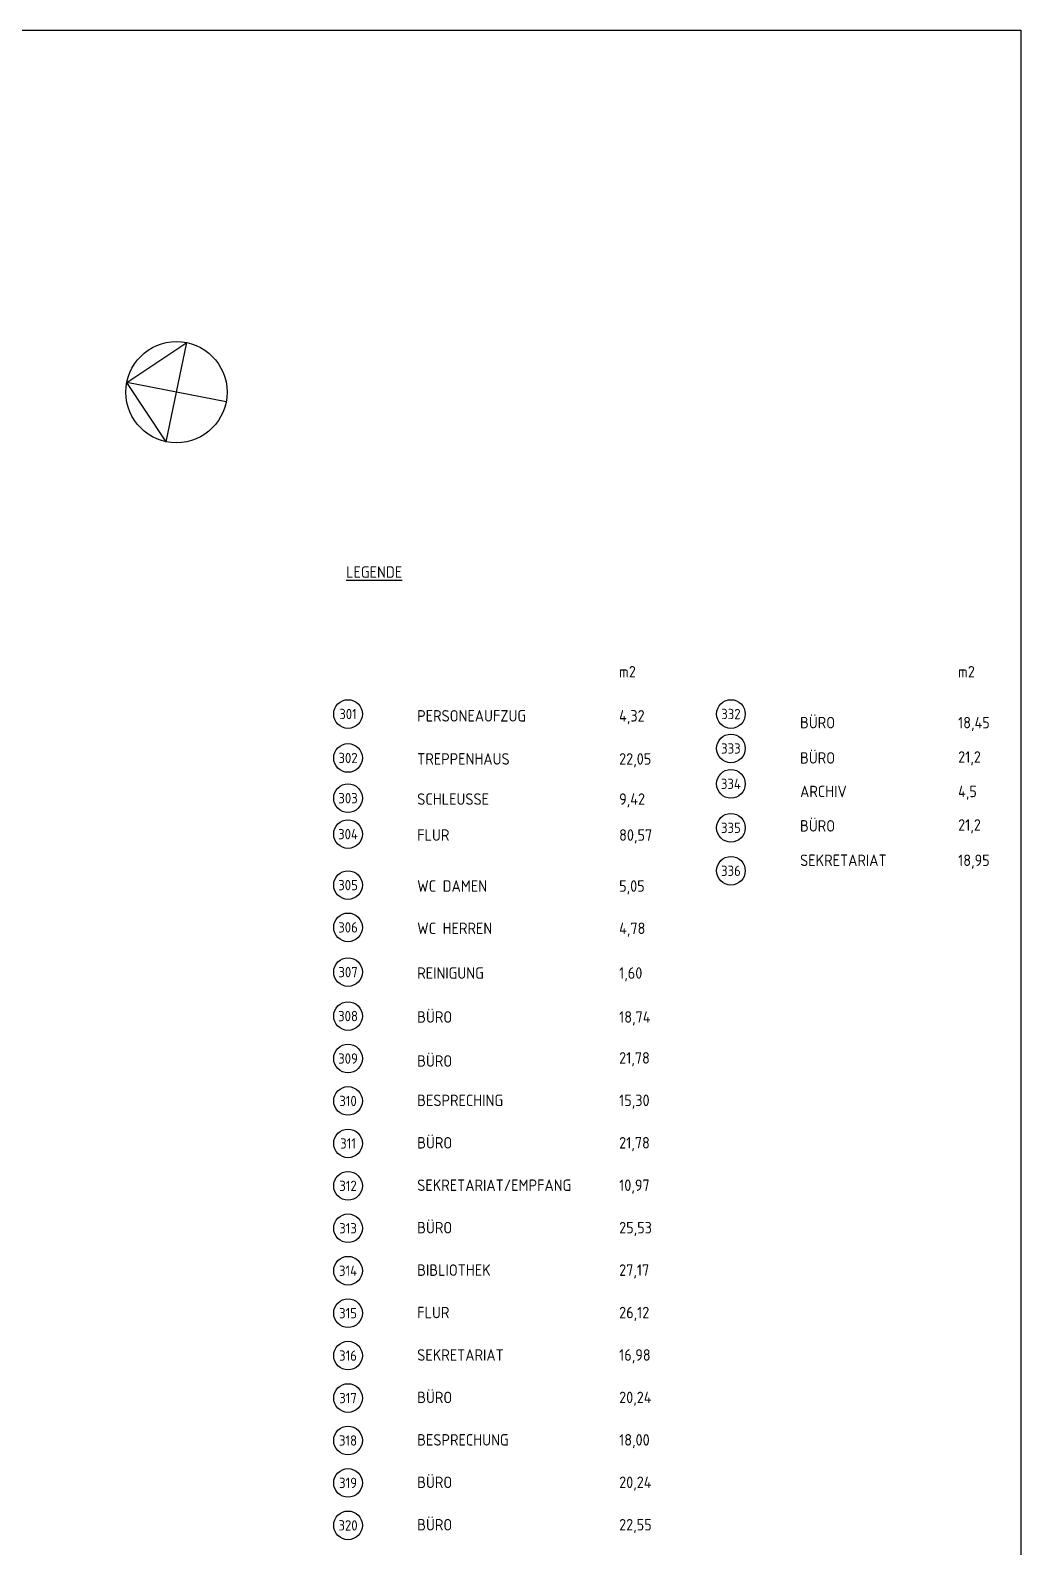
# Model space of a CAD drawing. Header units: metres. Extents: x 1708.2 to 1780.4, y 2407.4 to 2451.7.
# Drawn here: x 1763.11 to 1780.39, y 2425.24 to 2451.67 of the extents above; entities that cross this region are included whole.
import ezdxf
from ezdxf.enums import TextEntityAlignment as Align

# ---------------------------------------------------------------- set-up
doc = ezdxf.new("R2010")
doc.units = ezdxf.units.M
doc.header["$LTSCALE"] = 0.02
doc.header["$MEASUREMENT"] = 0
doc.layers.add('RAHMEN', color=7, linetype='Continuous')
doc.layers.add('RAHMEN-TEXT', color=7, linetype='Continuous')
doc.styles.add('SIMPLEX', font='isocp.shx')

msp = doc.modelspace()

# ---------------------------------------------------------------- linework, layer by layer
at = {"layer": 'RAHMEN'}
msp.add_lwpolyline([(1780.38595, 2407.37329), (1708.20146, 2407.37329), (1708.20146, 2451.67184), (1780.38595, 2451.67184)], close=True, dxfattribs=at)
at = {"layer": 'RAHMEN-TEXT'}
for p, q in [((1764.79749, 2445.5347), (1765.84307, 2446.22753)), ((1765.4835, 2444.49942), (1765.84307, 2446.22753)), ((1766.52908, 2445.19225), (1764.79749, 2445.5347)), ((1765.4835, 2444.49942), (1764.79749, 2445.5347))]:
    msp.add_line(p, q, dxfattribs=at)
for centre, radius in [((1765.66328, 2445.36347), 0.88256), ((1768.65494, 2439.75252), 0.25), ((1775.33221, 2439.75252), 0.25), ((1775.33221, 2439.15252), 0.25), ((1768.65494, 2438.9859), 0.25), ((1775.33221, 2438.53553), 0.25), ((1768.65494, 2438.28553), 0.25), ((1775.33221, 2437.7689), 0.25), ((1768.65494, 2437.6589), 0.25), ((1775.33221, 2437.01957), 0.25), ((1768.65494, 2436.76957), 0.25), ((1768.65494, 2436.03299), 0.25), ((1768.65494, 2435.25301), 0.25), ((1768.65494, 2434.48639), 0.25), ((1768.65494, 2433.74649), 0.25), ((1768.65494, 2433.0066), 0.25), ((1768.65494, 2432.2667), 0.25), ((1768.65494, 2431.52681), 0.25), ((1768.65494, 2430.78691), 0.25), ((1768.65494, 2430.04701), 0.25), ((1768.65494, 2429.30712), 0.25), ((1768.65494, 2428.56722), 0.25), ((1768.65494, 2427.82733), 0.25), ((1768.65494, 2427.08743), 0.25), ((1768.65494, 2426.34754), 0.25), ((1768.65494, 2425.60764), 0.25)]:
    msp.add_circle(centre, radius, dxfattribs=at)

# ---------------------------------------------------------------- texts
at = {"layer": 'RAHMEN-TEXT', "style": 'SIMPLEX'}
for s, p in [('%%ULEGENDE', (1768.62109, 2442.1267)), ('m2', (1773.38236, 2440.38922)), ('m2', (1779.29442, 2440.38922)), ('PERSONEAUFZUG', (1769.86102, 2439.62075)), ('4,32', (1773.38236, 2439.62075)), ('BÜRO', (1776.53829, 2439.50252)), ('18,45', (1779.29442, 2439.50252)), ('TREPPENHAUS', (1769.8615, 2438.86969)), ('22,05', (1773.38285, 2438.86969)), ('BÜRO', (1776.53829, 2438.88696)), ('21,2', (1779.29491, 2438.90252)), ('ARCHIV', (1776.53877, 2438.30252)), ('4,5', (1779.29491, 2438.30252)), ('SCHLEUSSE', (1769.8615, 2438.16932)), ('9,42', (1773.38285, 2438.16932)), ('BÜRO', (1776.53829, 2437.70252)), ('FLUR', (1769.8615, 2437.5427)), ('80,57', (1773.38285, 2437.5427)), ('21,2', (1779.29491, 2437.71809)), ('SEKRETARIAT', (1776.53877, 2437.10252)), ('18,95', (1779.29491, 2437.10252)), ('WC DAMEN', (1769.8615, 2436.65337)), ('5,05', (1773.38285, 2436.65337)), ('WC HERREN', (1769.8615, 2435.91679)), ('4,78', (1773.38285, 2435.91679)), ('REINIGUNG', (1769.8615, 2435.1368)), ('1,60', (1773.38285, 2435.1368)), ('BÜRO', (1769.8615, 2434.37018)), ('18,74', (1773.38285, 2434.37018)), ('BÜRO', (1769.8615, 2433.60356)), ('21,78', (1773.38285, 2433.65701)), ('BESPRECHING', (1769.8615, 2432.91711)), ('15,30', (1773.38285, 2432.91711)), ('BÜRO', (1769.8615, 2432.17722)), ('21,78', (1773.38285, 2432.17722)), ('SEKRETARIAT/EMPFANG', (1769.8615, 2431.43732)), ('10,97', (1773.38285, 2431.43732)), ('BÜRO', (1769.8615, 2430.69743)), ('25,53', (1773.38285, 2430.69743)), ('BIBLIOTHEK', (1769.8615, 2429.95753)), ('27,17', (1773.38285, 2429.95753)), ('FLUR', (1769.8615, 2429.21764)), ('26,12', (1773.38285, 2429.21764)), ('SEKRETARIAT', (1769.8615, 2428.47774)), ('16,98', (1773.38285, 2428.47774)), ('BÜRO', (1769.8615, 2427.73785)), ('20,24', (1773.38285, 2427.73785)), ('BESPRECHUNG', (1769.8615, 2426.99795)), ('18,00', (1773.38285, 2426.99795)), ('BÜRO', (1769.8615, 2426.25806)), ('20,24', (1773.38285, 2426.25806)), ('BÜRO', (1769.8615, 2425.51816)), ('22,55', (1773.38285, 2425.51816))]:
    msp.add_text(s, height=0.2, dxfattribs=at).set_placement(p)
for s, p in [('301', (1768.65494, 2439.75252)), ('332', (1775.33221, 2439.75252)), ('302', (1768.65494, 2438.9859)), ('333', (1775.33221, 2439.15252)), ('334', (1775.33221, 2438.53553)), ('303', (1768.65494, 2438.28553)), ('304', (1768.65494, 2437.6589)), ('335', (1775.33221, 2437.7689)), ('336', (1775.33221, 2437.01957)), ('305', (1768.65494, 2436.76957)), ('306', (1768.65494, 2436.03299)), ('307', (1768.65494, 2435.25301)), ('308', (1768.65494, 2434.48639)), ('309', (1768.65494, 2433.74649)), ('310', (1768.65494, 2433.0066)), ('311', (1768.65494, 2432.2667)), ('312', (1768.65494, 2431.52681)), ('313', (1768.65494, 2430.78691)), ('314', (1768.65494, 2430.04701)), ('315', (1768.65494, 2429.30712)), ('316', (1768.65494, 2428.56722)), ('317', (1768.65494, 2427.82733)), ('318', (1768.65494, 2427.08743)), ('319', (1768.65494, 2426.34754)), ('320', (1768.65494, 2425.60764))]:
    msp.add_text(s, height=0.18, dxfattribs=at).set_placement(p, align=Align.MIDDLE)

doc.saveas('drawing.dxf')
